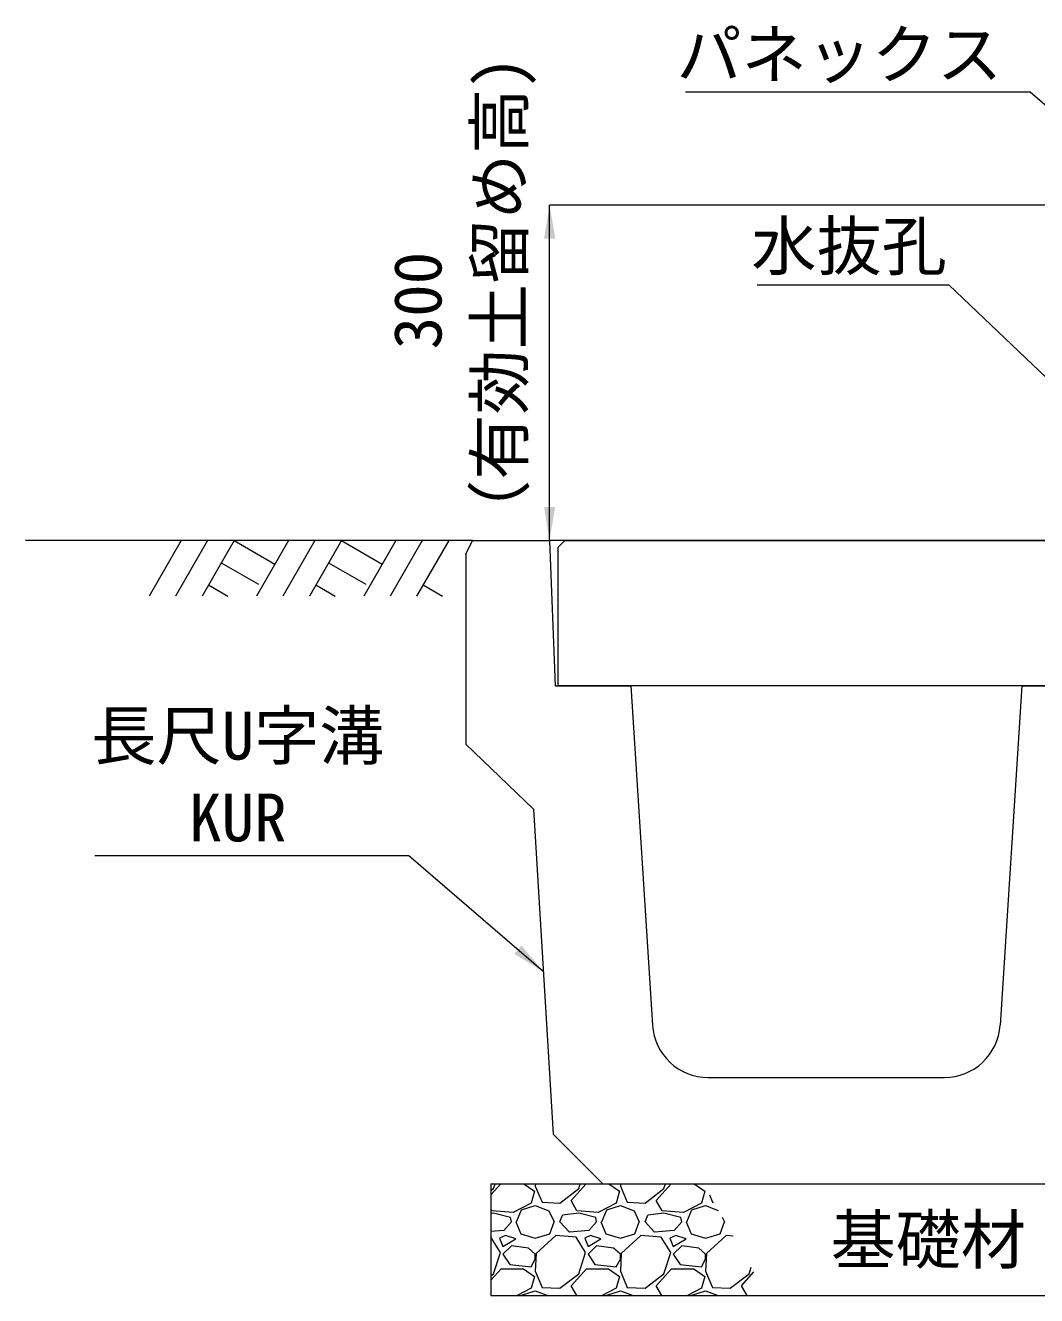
# Model space of a CAD drawing. Units: millimetres at full size, sheet at 1:40; details may follow other scales. Extents: x 206103 to 244503, y 883348 to 903496.
# Drawn here: x 228571 to 229476, y 893948 to 895084 of the extents above; entities that cross this region are included whole.
import ezdxf
from ezdxf.enums import TextEntityAlignment as Align

# ---------------------------------------------------------------- set-up
doc = ezdxf.new("R2010")
doc.units = ezdxf.units.MM
doc.header["$LTSCALE"] = 40
for name, color, linetype, lineweight in [('0_2', 7, 'Continuous', 20), ('基礎材', 7, 'Continuous', 15), ('寸法線', 7, 'Continuous', 13), ('引出線', 4, 'Continuous', 13), ('本体', 2, 'Continuous', 13), ('ﾊｯﾁﾝｸﾞ', 7, 'Continuous', 5)]:
    doc.layers.add(name, color=color, linetype=linetype, lineweight=lineweight)
doc.styles.add('ＭＳ ゴシック', font='')
doc.styles.get('ＭＳ ゴシック').set_extended_font_data('MS Gothic')

# ---------------------------------------------------------------- blocks, each defined once
blk = doc.blocks.new('filled_arrow')
at = {"color": 0, "linetype": 'Continuous', "lineweight": -2}
blk.add_solid([(7.5, 1.25), (0, 0), (7.5, -1.25)], dxfattribs=at)

msp = doc.modelspace()

# ---------------------------------------------------------------- linework, layer by layer
at = {"layer": '0_2'}
msp.add_line((228971.21, 894623.33), (228571.21, 894623.33), dxfattribs=at)
at = {"layer": '基礎材'}
for p, q in [((228987.71, 894048.33), (229770.23, 894048.33)), ((228987.71, 894048.33), (228987.71, 893948.33)), ((228987.71, 893948.33), (229770.23, 893948.33))]:
    msp.add_line(p, q, dxfattribs=at)
at = {"layer": '寸法線'}
for p, q in [((229040.21, 894623.33), (229040.21, 894923.33)), ((229545.21, 894923.33), (229040.21, 894923.33)), ((229540.21, 894623.33), (229040.21, 894623.33))]:
    msp.add_line(p, q, dxfattribs=at)
at = {"layer": '引出線'}
for points in [[(229590.21, 894920.83), (229470, 895024.29), (229161.75, 895024.29)], [(229590.21, 894668.33), (229397.75, 894851.78), (229226, 894851.78)], [(229034.48, 894238.05), (228914.27, 894341.51), (228633.44, 894341.51)]]:
    msp.add_lwpolyline(points, dxfattribs=at)
at = {"layer": '本体'}
for p, q in [((228965.21, 894611.33), (228971.21, 894623.33)), ((228971.21, 894623.33), (229040.21, 894623.33)), ((229040.21, 894623.33), (229045.21, 894493.33)), ((228965.21, 894611.33), (228965.21, 894441.33)), ((229045.21, 894493.33), (229112.71, 894493.33)), ((229112.71, 894493.33), (229132.2, 894190.12)), ((229462.71, 894493.33), (229443.21, 894190.12)), ((229462.71, 894493.33), (229530.21, 894493.33)), ((228965.21, 894441.33), (229025.71, 894383.33)), ((229025.71, 894383.33), (229043.26, 894092.78)), ((229182.1, 894143.33), (229393.32, 894143.33)), ((229087.71, 894048.33), (229043.26, 894092.78)), ((229087.71, 894048.33), (229487.71, 894048.33))]:
    msp.add_line(p, q, dxfattribs=at)
at = {"layer": '本体', "lineweight": 20}
msp.add_lwpolyline([(229047.71, 894493.33), (229047.71, 894617.33), (229053.71, 894623.33), (229521.71, 894623.33), (229527.71, 894617.33), (229527.71, 894493.33)], close=True, dxfattribs=at)
at = {"layer": '本体'}
for centre, start, end in [((229182.1, 894193.33), 183.67824, 270), ((229393.32, 894193.33), 270, 356.32176)]:
    msp.add_arc(centre, 50, start, end, dxfattribs=at)
at = {"layer": 'ﾊｯﾁﾝｸﾞ', "lineweight": 9}
for p, q in [((228710.65, 894623.33), (228682, 894573.71)), ((228734.27, 894623.33), (228705.62, 894573.71)), ((228757.89, 894623.33), (228729.24, 894573.71)), ((228757.89, 894623.33), (228794.46, 894602.22)), ((228806.65, 894623.33), (228778, 894573.71)), ((228830.27, 894623.33), (228801.62, 894573.71)), ((228853.89, 894623.33), (228825.24, 894573.71)), ((228853.89, 894623.33), (228890.46, 894602.22)), ((228902.65, 894623.33), (228874, 894573.71)), ((228926.27, 894623.33), (228897.62, 894573.71)), ((228949.89, 894623.33), (228921.24, 894573.71)), ((228746.47, 894603.55), (228779.88, 894584.26)), ((228842.47, 894603.55), (228875.88, 894584.26)), ((228735.05, 894583.76), (228752.46, 894573.71)), ((228831.05, 894583.76), (228848.46, 894573.71)), ((228927.05, 894583.76), (228944.46, 894573.71))]:
    msp.add_line(p, q, dxfattribs=at)
at = {"layer": 'ﾊｯﾁﾝｸﾞ'}
for p, q in [((228987.71, 894038.39), (228996.65, 894048.33)), ((228987.71, 894042.22), (228990.01, 894044)), ((228990.01, 894044), (228991.39, 894048.33)), ((229017.03, 894048.33), (229026.58, 894041.71)), ((229026.58, 894041.71), (229023.54, 894031.05)), ((229027.44, 894048.33), (229027.35, 894046.29)), ((229027.35, 894046.29), (229033.44, 894031.81)), ((229049.44, 894031.05), (229066.21, 894044)), ((229059.35, 894033.33), (229072.85, 894048.33)), ((229066.21, 894044), (229067.59, 894048.33)), ((229093.23, 894048.33), (229102.78, 894041.71)), ((229102.78, 894041.71), (229099.74, 894031.05)), ((229103.64, 894048.33), (229103.55, 894046.29)), ((229103.55, 894046.29), (229109.64, 894031.81)), ((229125.64, 894031.05), (229142.41, 894044)), ((229135.55, 894033.33), (229149.05, 894048.33)), ((229142.41, 894044), (229143.79, 894048.33)), ((229169.43, 894048.33), (229178.98, 894041.71)), ((229178.98, 894041.71), (229175.94, 894031.05)), ((229023.54, 894031.05), (229007.53, 894022.66)), ((229033.44, 894031.81), (229049.44, 894031.05)), ((229064.68, 894024.19), (229059.35, 894033.33)), ((229099.74, 894031.05), (229083.73, 894022.66)), ((229109.64, 894031.81), (229125.64, 894031.05)), ((229140.88, 894024.19), (229135.55, 894033.33)), ((229175.94, 894031.05), (229159.93, 894022.66)), ((229183.09, 894038.34), (229185.84, 894031.81)), ((229185.84, 894031.81), (229186.89, 894031.76)), ((228988.48, 894024.19), (228987.71, 894025.52)), ((228990.01, 894021.9), (228987.71, 894021.66)), ((229007.53, 894022.66), (228988.48, 894024.19)), ((229005.25, 894018.09), (228990.01, 894021.9)), ((229010.58, 894014.28), (229015.15, 894024.95)), ((229015.15, 894024.95), (229027.35, 894028.76)), ((229027.35, 894028.76), (229039.54, 894024.19)), ((229039.54, 894024.19), (229044.11, 894014.28)), ((229049.44, 894014.28), (229051.73, 894020.38)), ((229066.21, 894021.9), (229051.73, 894020.38)), ((229083.73, 894022.66), (229064.68, 894024.19)), ((229081.45, 894018.09), (229066.21, 894021.9)), ((229086.78, 894014.28), (229091.35, 894024.95)), ((229091.35, 894024.95), (229103.55, 894028.76)), ((229103.55, 894028.76), (229115.74, 894024.19)), ((229115.74, 894024.19), (229120.31, 894014.28)), ((229125.64, 894014.28), (229127.93, 894020.38)), ((229142.41, 894021.9), (229127.93, 894020.38)), ((229159.93, 894022.66), (229140.88, 894024.19)), ((229157.65, 894018.09), (229142.41, 894021.9)), ((229162.98, 894014.28), (229167.55, 894024.95)), ((229167.55, 894024.95), (229179.75, 894028.76)), ((229179.75, 894028.76), (229191.08, 894024.51)), ((229006.01, 894014.28), (228999.15, 894006.66)), ((229006.01, 894014.28), (229005.25, 894018.09)), ((229009.82, 894014.28), (229014.39, 894003.61)), ((229040.3, 894003.61), (229044.11, 894014.28)), ((229057.83, 894005.14), (229049.44, 894014.28)), ((229082.21, 894014.28), (229075.35, 894006.66)), ((229082.21, 894014.28), (229081.45, 894018.09)), ((229086.02, 894014.28), (229090.59, 894003.61)), ((229116.5, 894003.61), (229120.31, 894014.28)), ((229134.03, 894005.14), (229125.64, 894014.28)), ((229158.41, 894014.28), (229151.55, 894006.66)), ((229158.41, 894014.28), (229157.65, 894018.09)), ((229162.22, 894014.28), (229166.79, 894003.61)), ((229192.7, 894003.61), (229196.51, 894014.28)), ((229194.63, 894018.35), (229196.51, 894014.28)), ((228999.15, 894006.66), (228987.71, 894005.67)), ((228987.72, 894000.57), (228987.71, 894000.57)), ((228996.1, 893986.85), (228987.72, 894000.57)), ((229000.68, 894002.09), (228995.34, 893999.8)), ((228995.34, 893999.8), (228998.39, 893992.18)), ((228998.39, 893992.18), (229009.82, 893999.04)), ((229009.82, 893999.04), (229000.68, 894002.09)), ((229014.39, 894003.61), (229027.35, 893999.8)), ((229027.35, 893999.8), (229040.3, 894003.61)), ((229045.63, 894002.09), (229028.11, 893986.09)), ((229063.92, 894000.57), (229045.63, 894002.09)), ((229075.35, 894006.66), (229057.83, 894005.14)), ((229072.3, 893986.85), (229063.92, 894000.57)), ((229076.88, 894002.09), (229071.54, 893999.8)), ((229071.54, 893999.8), (229074.59, 893992.18)), ((229074.59, 893992.18), (229086.02, 893999.04)), ((229086.02, 893999.04), (229076.88, 894002.09)), ((229090.59, 894003.61), (229103.55, 893999.8)), ((229103.55, 893999.8), (229116.5, 894003.61)), ((229121.83, 894002.09), (229104.31, 893986.09)), ((229140.12, 894000.57), (229121.83, 894002.09)), ((229151.55, 894006.66), (229134.03, 894005.14)), ((229148.5, 893986.85), (229140.12, 894000.57)), ((229153.08, 894002.09), (229147.74, 893999.8)), ((229147.74, 893999.8), (229150.79, 893992.18)), ((229150.79, 893992.18), (229162.22, 893999.04)), ((229162.22, 893999.04), (229153.08, 894002.09)), ((229166.79, 894003.61), (229179.75, 893999.8)), ((229179.75, 893999.8), (229192.7, 894003.61)), ((229198.03, 894002.09), (229180.51, 893986.09)), ((229204.32, 894001.57), (229198.03, 894002.09)), ((228990.01, 893967.8), (228996.1, 893986.85)), ((229006.01, 893992.95), (228998.39, 893985.33)), ((228998.39, 893985.33), (229004.49, 893976.18)), ((229021.25, 893990.66), (229006.01, 893992.95)), ((229027.35, 893985.33), (229021.25, 893990.66)), ((229028.11, 893986.09), (229027.35, 893970.09)), ((229027.35, 893980.75), (229027.35, 893985.33)), ((229066.21, 893967.8), (229072.3, 893986.85)), ((229082.21, 893992.95), (229074.59, 893985.33)), ((229074.59, 893985.33), (229080.69, 893976.18)), ((229097.45, 893990.66), (229082.21, 893992.95)), ((229103.55, 893985.33), (229097.45, 893990.66)), ((229104.31, 893986.09), (229103.55, 893970.09)), ((229103.55, 893980.75), (229103.55, 893985.33)), ((229142.41, 893967.8), (229148.5, 893986.85)), ((229158.41, 893992.95), (229150.79, 893985.33)), ((229150.79, 893985.33), (229156.89, 893976.18)), ((229173.65, 893990.66), (229158.41, 893992.95)), ((229179.75, 893985.33), (229173.65, 893990.66)), ((229180.51, 893986.09), (229179.75, 893970.09)), ((229179.75, 893980.75), (229179.75, 893985.33)), ((229004.49, 893976.18), (229023.54, 893973.9)), ((229023.54, 893973.9), (229027.35, 893980.75)), ((229080.69, 893976.18), (229099.74, 893973.9)), ((229099.74, 893973.9), (229103.55, 893980.75)), ((229156.89, 893976.18), (229175.94, 893973.9)), ((229175.94, 893973.9), (229179.75, 893980.75)), ((229218.61, 893967.8), (229220.47, 893973.61)), ((228987.71, 893962.19), (228996.87, 893972.37)), ((228987.71, 893966.02), (228990.01, 893967.8)), ((228996.87, 893972.37), (229016.68, 893972.37)), ((229016.68, 893972.37), (229026.58, 893965.51)), ((229026.58, 893965.51), (229023.54, 893954.85)), ((229027.35, 893970.09), (229033.44, 893955.61)), ((229049.44, 893954.85), (229066.21, 893967.8)), ((229059.35, 893957.13), (229073.07, 893972.37)), ((229073.07, 893972.37), (229092.88, 893972.37)), ((229092.88, 893972.37), (229102.78, 893965.51)), ((229102.78, 893965.51), (229099.74, 893954.85)), ((229103.55, 893970.09), (229109.64, 893955.61)), ((229125.64, 893954.85), (229142.41, 893967.8)), ((229135.55, 893957.13), (229149.27, 893972.37)), ((229149.27, 893972.37), (229169.08, 893972.37)), ((229169.08, 893972.37), (229178.98, 893965.51)), ((229178.98, 893965.51), (229175.94, 893954.85)), ((229179.75, 893970.09), (229185.84, 893955.61)), ((229201.84, 893954.85), (229218.61, 893967.8)), ((229211.75, 893957.13), (229222.85, 893969.47)), ((229023.54, 893954.85), (229011.1, 893948.33)), ((229015.15, 893948.75), (229027.35, 893952.56)), ((229027.35, 893952.56), (229038.63, 893948.33)), ((229033.44, 893955.61), (229049.44, 893954.85)), ((229064.49, 893948.33), (229059.35, 893957.13)), ((229099.74, 893954.85), (229087.3, 893948.33)), ((229091.35, 893948.75), (229103.55, 893952.56)), ((229103.55, 893952.56), (229114.83, 893948.33)), ((229109.64, 893955.61), (229125.64, 893954.85)), ((229140.69, 893948.33), (229135.55, 893957.13)), ((229175.94, 893954.85), (229163.5, 893948.33)), ((229167.55, 893948.75), (229179.75, 893952.56)), ((229179.75, 893952.56), (229191.03, 893948.33)), ((229185.84, 893955.61), (229201.84, 893954.85)), ((229216.89, 893948.33), (229211.75, 893957.13)), ((228988.29, 893948.33), (228987.71, 893949.32)), ((229014.98, 893948.33), (229015.15, 893948.75)), ((229091.18, 893948.33), (229091.35, 893948.75)), ((229167.38, 893948.33), (229167.55, 893948.75))]:
    msp.add_line(p, q, dxfattribs=at)

# ---------------------------------------------------------------- block references
at = {"layer": '寸法線', "xscale": 4, "yscale": 4}
for p, rotation in [((229040.21, 894923.33), 270), ((229040.21, 894623.33), 90)]:
    msp.add_blockref('filled_arrow', p, dxfattribs=dict(at, rotation=rotation))
at = {"layer": '引出線', "xscale": 4, "yscale": 4, "rotation": 139.3}
msp.add_blockref('filled_arrow', (229034.48, 894238.05), dxfattribs=at)

# ---------------------------------------------------------------- texts
at = {"layer": '寸法線', "style": 'ＭＳ ゴシック'}
for s, p in [('（有効土留め高)', (229029.41, 894619.49)), ('300', (228956.28, 894794.31))]:
    msp.add_text(s, height=42.72, rotation=90, dxfattribs=at).set_placement(p, align=Align.BOTTOM_LEFT)
msp.add_text('基礎材', height=42.72, dxfattribs=at).set_placement((229378.97, 893998.33), align=Align.MIDDLE_CENTER)
at = {"layer": '引出線', "style": 'ＭＳ ゴシック'}
for s, p in [('パネックス', (229445, 895079.43)), ('水抜孔', (229395.5, 894908.06))]:
    msp.add_text(s, height=42.72, dxfattribs=at).set_placement(p, align=Align.TOP_RIGHT)
for s, p in [('長尺U字溝', (228630.24, 894414.75)), ('KUR', (228717.65, 894341.62))]:
    msp.add_text(s, height=42.72, dxfattribs=at).set_placement(p, align=Align.BOTTOM_LEFT)

doc.saveas('drawing.dxf')
